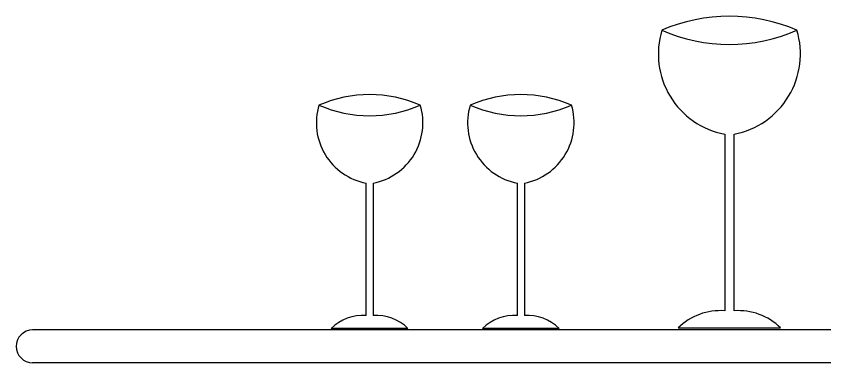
# Model space of a CAD drawing. Header units: metres. Extents: x 3586 to 7307, y 3108 to 6437.
# Drawn here: x 4054.8542 to 4054.9051, y 3261.5296 to 3261.5514 of the extents above; entities that cross this region are included whole.
import ezdxf

# ---------------------------------------------------------------- set-up
doc = ezdxf.new("R2010")
doc.units = ezdxf.units.M

msp = doc.modelspace()

# ---------------------------------------------------------------- linework, layer by layer
for p, q in [((4054.898837168201, 3261.543945598173), (4054.898837168201, 3261.532827607859)), ((4054.899425466499, 3261.532827607859), (4054.899425466499, 3261.543945598173)), ((4054.876264683244, 3261.532527524446), (4054.876264683244, 3261.540866017182)), ((4054.876705906967, 3261.540866017182), (4054.876705906967, 3261.532527524446)), ((4054.885783561556, 3261.532527524446), (4054.885783561556, 3261.540866017182)), ((4054.886224785279, 3261.540866017182), (4054.886224785279, 3261.532527524446)), ((4054.954887878162, 3261.531627274207), (4054.855273354429, 3261.531627274207)), ((4054.878899182725, 3261.531720600707), (4054.874071407486, 3261.531720600707)), ((4054.888418061038, 3261.531720600707), (4054.883590285799, 3261.531720600707)), ((4054.895912800524, 3261.53175170954), (4054.902349834176, 3261.53175170954)), ((4054.954887878162, 3261.529551971629), (4054.855273354429, 3261.529551971629))]:
    msp.add_line(p, q)
for centre, radius, start, end in [((4054.899131317351, 3261.540745033876), 0.01062514477673091, 66.4216793119953, 113.5783206902522), ((4054.899788745096, 3261.548987063084), 0.005130484093571125, 163.0460300879188, 259.3111687467194), ((4054.89913131735, 3261.560221224862), 0.0106251447767486, 246.421679310291, 293.5783206897088), ((4054.898473889604, 3261.548987063084), 0.00513048409405626, 280.6888312523386, 16.95396990574254), ((4054.876485295105, 3261.538465593958), 0.007968858582847524, 66.4216793111509, 113.5783206888491), ((4054.886004173418, 3261.538465593958), 0.007968858582847524, 66.4216793111509, 113.5783206888491), ((4054.876978365915, 3261.544647115865), 0.003847863070360939, 163.0460300952447, 259.3111687437066), ((4054.876485295105, 3261.553072737198), 0.007968858582561451, 246.421679310291, 293.5783206897088), ((4054.875992224295, 3261.544647115865), 0.003847863070622619, 280.6888312562934, 16.95396990475529), ((4054.886497244228, 3261.544647115865), 0.003847863070360939, 163.0460300952447, 259.3111687437066), ((4054.886004173418, 3261.553072737198), 0.007968858582561451, 246.421679310291, 293.5783206897088), ((4054.885511102608, 3261.544647115865), 0.003847863070622619, 280.6888312562934, 16.95396990475529), ((4054.898570818354, 3261.529039297392), 0.003797662233304977, 85.97824659778402, 134.4197004165436), ((4054.899691816347, 3261.529039297391), 0.003797662234245742, 45.58029959306034, 94.02175340809755), ((4054.876064920858, 3261.529686291595), 0.002848246675208512, 85.97824658033554, 134.4197003939051), ((4054.876905669353, 3261.529686291595), 0.002848246676063182, 45.58029960596383, 94.02175341902291), ((4054.88558379917, 3261.529686291595), 0.002848246675208512, 85.97824658033554, 134.4197003939051), ((4054.886424547666, 3261.529686291595), 0.002848246676063182, 45.58029960596383, 94.02175341902291), ((4054.855273354429, 3261.530589622918), 0.001037651288892288, 90, 270)]:
    msp.add_arc(centre, radius, start, end)

doc.saveas('drawing.dxf')
